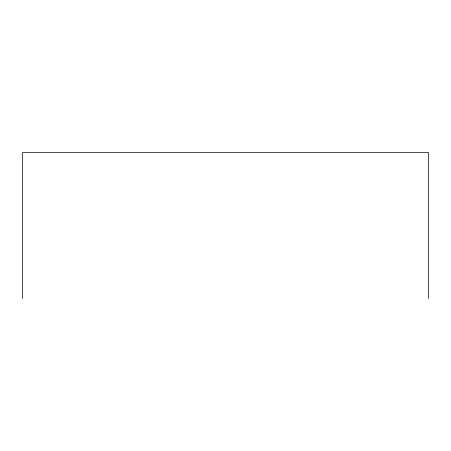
<?xml version="1.0" encoding="UTF-8"?>
<svg xmlns="http://www.w3.org/2000/svg" width="451" height="451" viewBox="0 0 451 451"><rect width="100%" height="100%" fill="white"/><g stroke="black" fill="none" stroke-linecap="round" stroke-linejoin="round"><path stroke-width="0.68" d="M428.45 298.511L428.45 152.489L22.55 152.489L22.55 298.511"/></g></svg>
